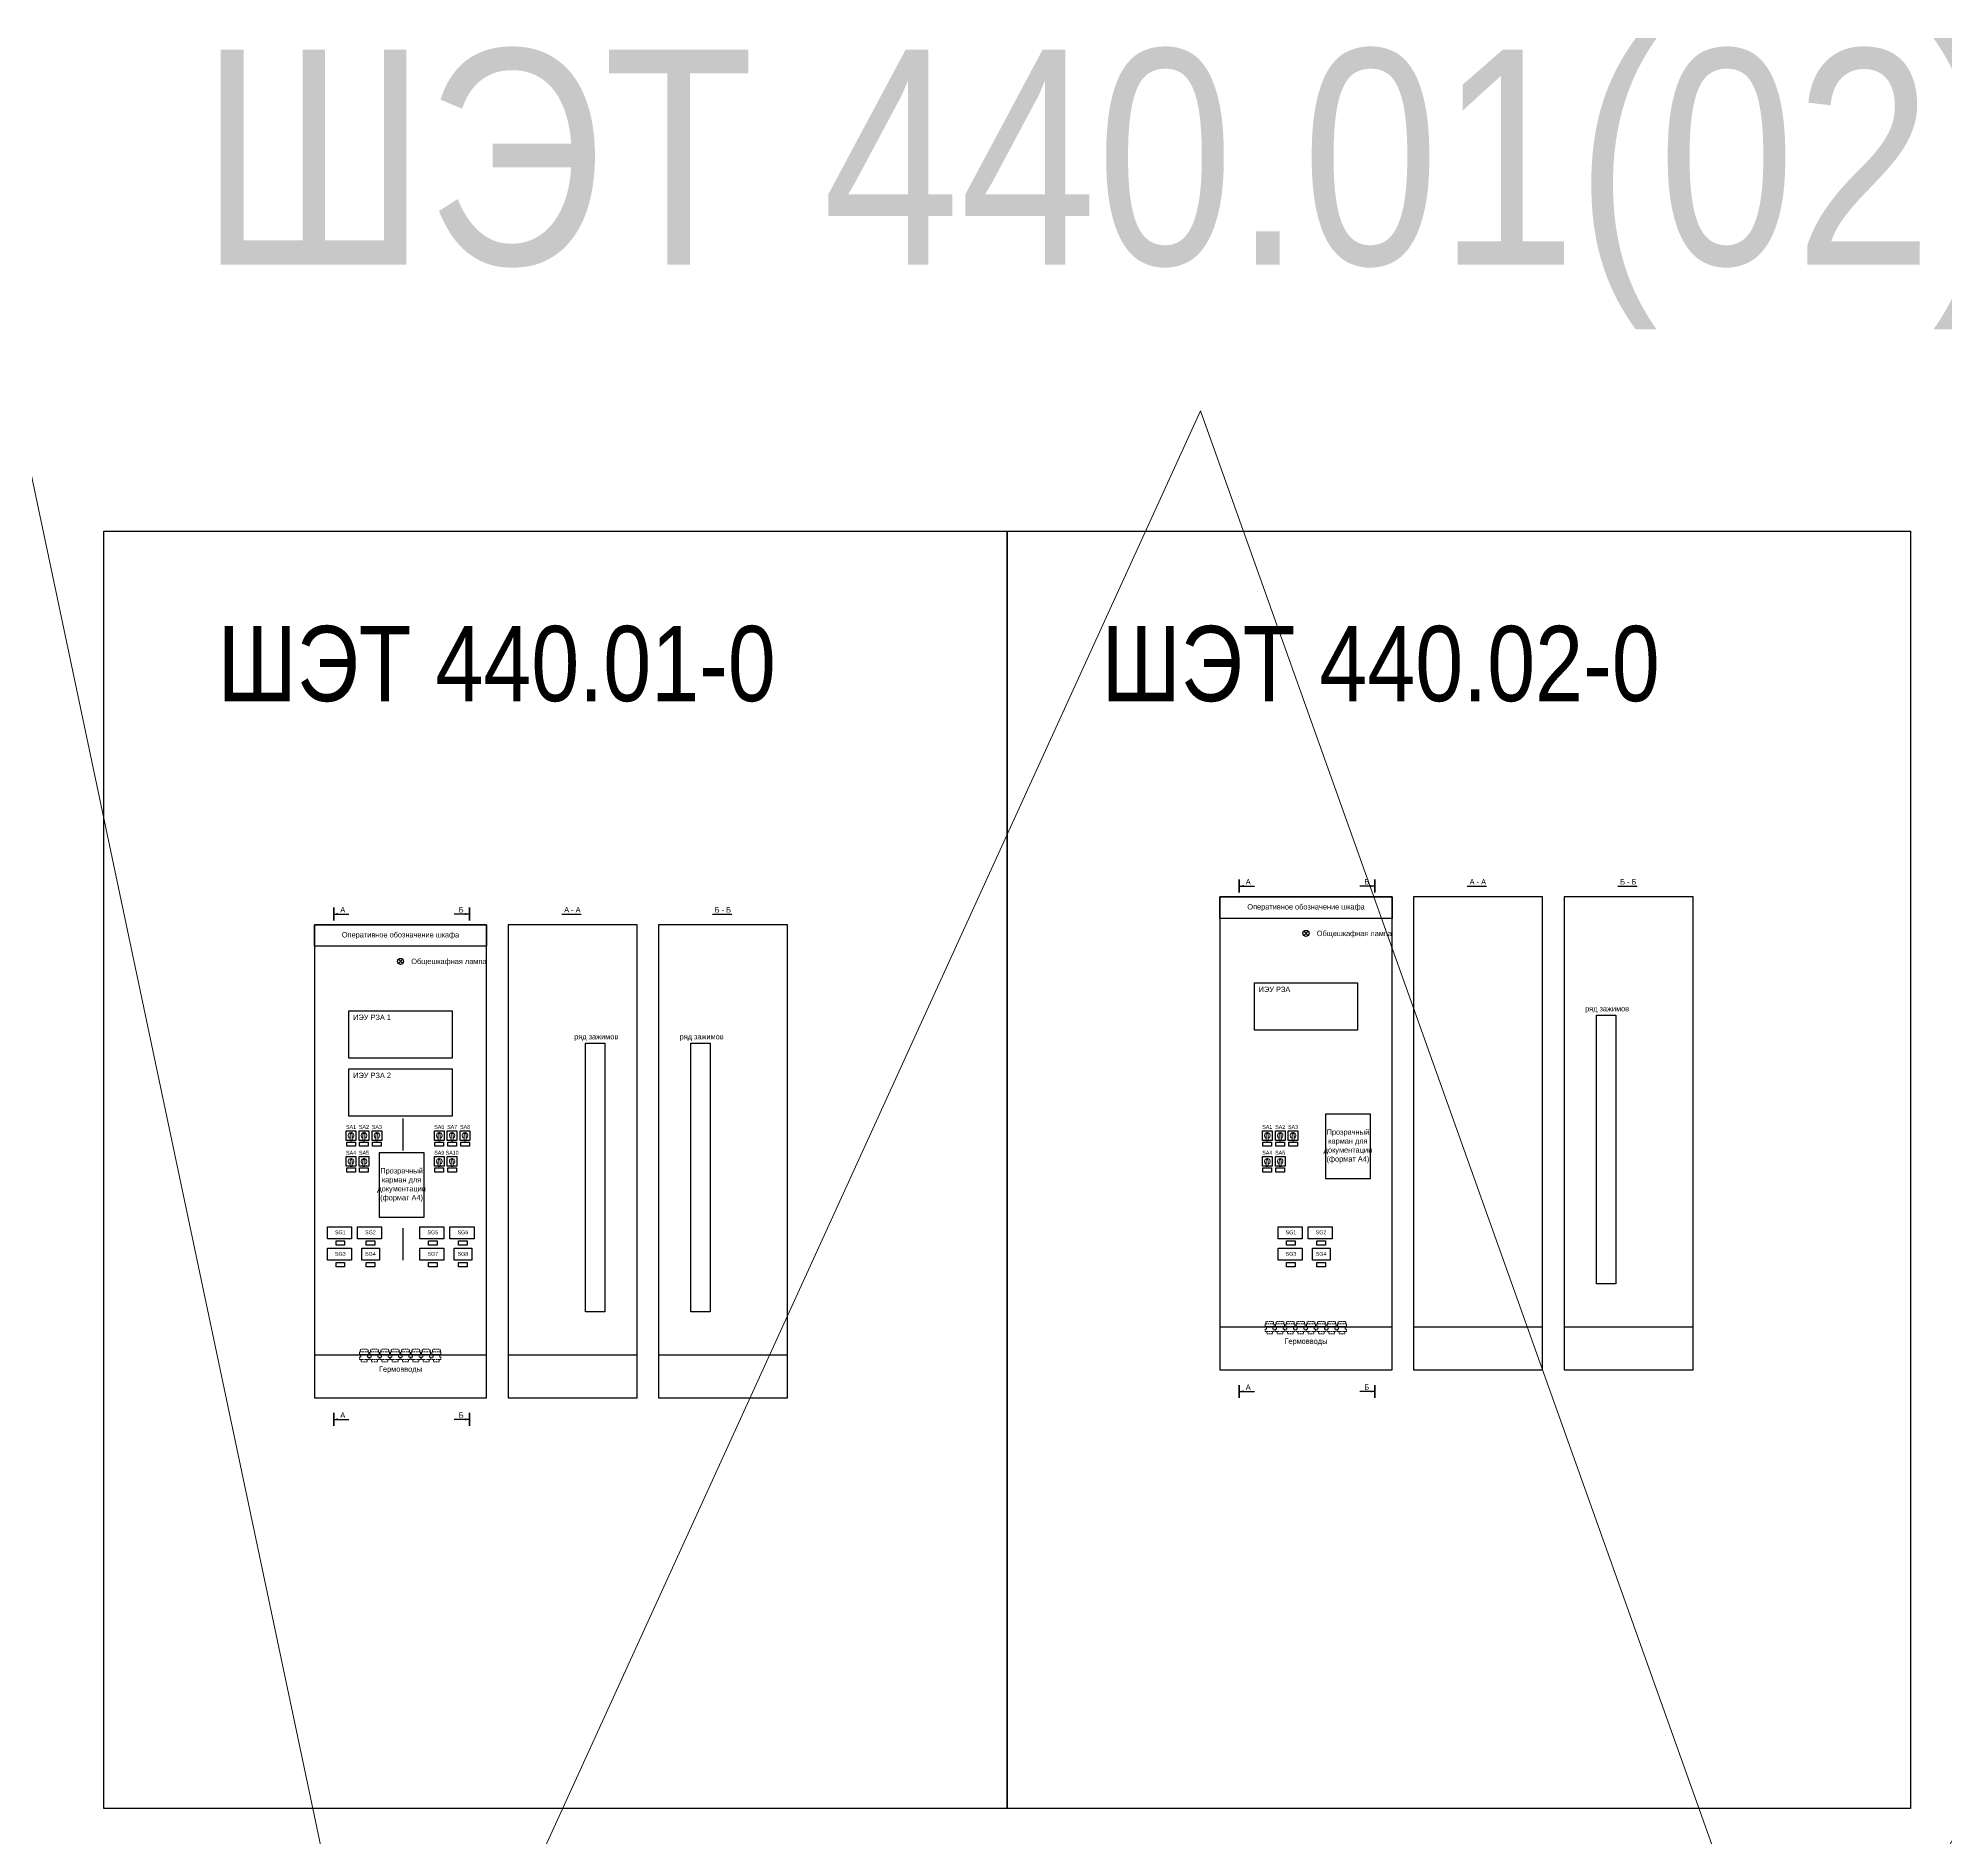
# Model space of a CAD drawing. Header units: millimetres. Extents: x 39198 to 51235, y 3901 to 12197.
# Drawn here: x 41505 to 42392, y 5798 to 6635 of the extents above; entities that cross this region are included whole.
import ezdxf
from ezdxf.enums import TextEntityAlignment as Align

# ---------------------------------------------------------------- set-up
doc = ezdxf.new("R2010")
doc.units = ezdxf.units.MM
for name, pattern in [('HIDDEN', [9.525, 6.35, -3.175]), ('Standard', [0]), ('штриховая2', [9.525, 6.35, -3.175])]:
    doc.linetypes.add(name, pattern=pattern)
doc.layers.add('Free_graphics', color=56, linetype='Continuous')
for name, color, linetype, lineweight in [('Основная', 7, 'Continuous', 30), ('Толстая', 7, 'Continuous', 53), ('Тонкая', 7, 'Continuous', 5)]:
    doc.layers.add(name, color=color, linetype=linetype, lineweight=lineweight)
doc.styles.add('Narrow', font='ARIALN.TTF')

# ---------------------------------------------------------------- blocks, each defined once
blk = doc.blocks.new('Переключатель')
at = {"ltscale": 0.35}
blk.add_line((-0.46875, -2.25), (0.46875, -2.25), dxfattribs=at)
blk.add_lwpolyline([(-2.25, 2.25), (2.25, 2.25), (2.25, -2.25), (-2.25, -2.25)], close=True, dxfattribs=at)
at = {"layer": 'Free_graphics', "color": 0, "linetype": 'Standard', "lineweight": 9}
for p, q in [((-0.46875, 0), (-0.328125, 0.9375)), ((-0.46875, -2.25), (-0.46875, 0)), ((-0.328125, 0.9375), (0, 1.5)), ((-0.328125, 0.9375), (0.328125, 0.9375)), ((0.328125, 0.9375), (0, 1.5)), ((0.46875, 0), (0.328125, 0.9375)), ((0.46875, -2.25), (0.46875, 0))]:
    blk.add_line(p, q, dxfattribs=at)
for radius, start, end in [(1.317188, 95, 249), (1.314375, 291, 85)]:
    blk.add_arc((0, 0), radius, start, end, dxfattribs=at)

msp = doc.modelspace()

# ---------------------------------------------------------------- linework, layer by layer
at = {"linetype": 'HIDDEN', "ltscale": 100}
for p, q in [((41674, 6133), (41674, 6118)), ((41674, 6082), (41674, 6067))]:
    msp.add_line(p, q, dxfattribs=at)
at = {"linetype": 'штриховая2', "lineweight": 13, "ltscale": 0.1}
for p, q in [((42074.99, 6037.25), (42074.99, 6036)), ((42074.99, 6036), (42074.99, 6037.25)), ((42074.99, 6034.94), (42074.99, 6033.89)), ((42074.99, 6034.94), (42075.56, 6034.94)), ((42074.99, 6033.89), (42077.1, 6033.89)), ((42075.28, 6037.92), (42075.28, 6037.44)), ((42075.28, 6037.44), (42077.1, 6037.44)), ((42075.56, 6034.94), (42075.56, 6036)), ((42075.76, 6033.89), (42075.76, 6032.83)), ((42075.76, 6032.83), (42077.1, 6032.83)), ((42075.85, 6038.59), (42077.1, 6038.59)), ((42078.35, 6038.59), (42077.1, 6038.59)), ((42078.92, 6037.44), (42077.1, 6037.44)), ((42079.21, 6033.89), (42077.1, 6033.89)), ((42078.44, 6032.83), (42077.1, 6032.83)), ((42078.44, 6033.89), (42078.44, 6032.83)), ((42078.64, 6034.94), (42078.64, 6036)), ((42079.21, 6034.94), (42078.64, 6034.94)), ((42078.92, 6037.92), (42078.92, 6037.44)), ((42079.21, 6037.25), (42079.21, 6036)), ((42079.21, 6036), (42079.21, 6037.25)), ((42079.21, 6034.94), (42079.21, 6033.89)), ((42079.79, 6034.94), (42079.79, 6033.89)), ((42079.79, 6034.94), (42080.36, 6034.94)), ((42079.79, 6033.89), (42081.9, 6033.89)), ((42080.08, 6037.92), (42080.08, 6037.44)), ((42080.08, 6037.44), (42081.9, 6037.44)), ((42080.36, 6034.94), (42080.36, 6036)), ((42080.56, 6033.89), (42080.56, 6032.83)), ((42080.56, 6032.83), (42081.9, 6032.83)), ((42080.65, 6038.59), (42081.9, 6038.59)), ((42083.15, 6038.59), (42081.9, 6038.59)), ((42083.72, 6037.44), (42081.9, 6037.44)), ((42084.01, 6033.89), (42081.9, 6033.89)), ((42083.24, 6032.83), (42081.9, 6032.83)), ((42083.24, 6033.89), (42083.24, 6032.83)), ((42083.44, 6034.94), (42083.44, 6036)), ((42084.01, 6034.94), (42083.44, 6034.94)), ((42083.72, 6037.92), (42083.72, 6037.44)), ((42084.01, 6037.25), (42084.01, 6036)), ((42084.01, 6036), (42084.01, 6037.25)), ((42084.01, 6034.94), (42084.01, 6033.89)), ((42084.59, 6037.25), (42084.59, 6036)), ((42084.59, 6036), (42084.59, 6037.25)), ((42084.59, 6034.94), (42084.59, 6033.89)), ((42084.59, 6034.94), (42085.16, 6034.94)), ((42084.59, 6033.89), (42086.7, 6033.89)), ((42084.88, 6037.92), (42084.88, 6037.44)), ((42084.88, 6037.44), (42086.7, 6037.44)), ((42085.16, 6034.94), (42085.16, 6036)), ((42085.36, 6033.89), (42085.36, 6032.83)), ((42085.36, 6032.83), (42086.7, 6032.83)), ((42085.45, 6038.59), (42086.7, 6038.59)), ((42087.95, 6038.59), (42086.7, 6038.59)), ((42088.52, 6037.44), (42086.7, 6037.44)), ((42088.81, 6033.89), (42086.7, 6033.89)), ((42088.04, 6032.83), (42086.7, 6032.83)), ((42088.04, 6033.89), (42088.04, 6032.83)), ((42088.24, 6034.94), (42088.24, 6036)), ((42088.81, 6034.94), (42088.24, 6034.94)), ((42088.52, 6037.92), (42088.52, 6037.44)), ((42088.81, 6037.25), (42088.81, 6036)), ((42088.81, 6036), (42088.81, 6037.25)), ((42088.81, 6034.94), (42088.81, 6033.89)), ((42089.39, 6037.25), (42089.39, 6036)), ((42089.39, 6036), (42089.39, 6037.25)), ((42089.39, 6034.94), (42089.39, 6033.89)), ((42089.39, 6034.94), (42089.96, 6034.94)), ((42089.39, 6033.89), (42091.5, 6033.89)), ((42089.68, 6037.92), (42089.68, 6037.44)), ((42089.68, 6037.44), (42091.5, 6037.44)), ((42089.96, 6034.94), (42089.96, 6036)), ((42090.16, 6033.89), (42090.16, 6032.83)), ((42090.16, 6032.83), (42091.5, 6032.83)), ((42090.25, 6038.59), (42091.5, 6038.59)), ((42092.75, 6038.59), (42091.5, 6038.59)), ((42093.32, 6037.44), (42091.5, 6037.44)), ((42093.61, 6033.89), (42091.5, 6033.89)), ((42092.84, 6032.83), (42091.5, 6032.83)), ((42092.84, 6033.89), (42092.84, 6032.83)), ((42093.04, 6034.94), (42093.04, 6036)), ((42093.61, 6034.94), (42093.04, 6034.94)), ((42093.32, 6037.92), (42093.32, 6037.44)), ((42093.61, 6037.25), (42093.61, 6036)), ((42093.61, 6036), (42093.61, 6037.25)), ((42093.61, 6034.94), (42093.61, 6033.89)), ((42094.19, 6037.25), (42094.19, 6036)), ((42094.19, 6036), (42094.19, 6037.25)), ((42094.19, 6037.25), (42094.19, 6036)), ((42094.19, 6036), (42094.19, 6037.25)), ((42094.19, 6034.94), (42094.19, 6033.89)), ((42094.19, 6034.94), (42094.76, 6034.94)), ((42094.19, 6034.94), (42094.19, 6033.89)), ((42094.19, 6033.89), (42096.3, 6033.89)), ((42094.48, 6037.92), (42094.48, 6037.44)), ((42094.48, 6037.44), (42096.3, 6037.44)), ((42094.76, 6034.94), (42094.76, 6036)), ((42094.96, 6033.89), (42094.96, 6032.83)), ((42094.96, 6032.83), (42096.3, 6032.83)), ((42095.05, 6038.59), (42096.3, 6038.59)), ((42097.55, 6038.59), (42096.3, 6038.59)), ((42098.12, 6037.44), (42096.3, 6037.44)), ((42098.41, 6033.89), (42096.3, 6033.89)), ((42097.64, 6032.83), (42096.3, 6032.83)), ((42097.64, 6033.89), (42097.64, 6032.83)), ((42097.84, 6034.94), (42097.84, 6036)), ((42098.41, 6034.94), (42097.84, 6034.94)), ((42098.12, 6037.92), (42098.12, 6037.44)), ((42098.41, 6037.25), (42098.41, 6036)), ((42098.41, 6036), (42098.41, 6037.25)), ((42098.41, 6034.94), (42098.41, 6033.89)), ((42098.99, 6037.25), (42098.99, 6036)), ((42098.99, 6036), (42098.99, 6037.25)), ((42098.99, 6034.94), (42098.99, 6033.89)), ((42098.99, 6034.94), (42099.56, 6034.94)), ((42098.99, 6033.89), (42101.1, 6033.89)), ((42099.28, 6037.92), (42099.28, 6037.44)), ((42099.28, 6037.44), (42101.1, 6037.44)), ((42099.56, 6034.94), (42099.56, 6036)), ((42099.76, 6033.89), (42099.76, 6032.83)), ((42099.76, 6032.83), (42101.1, 6032.83)), ((42099.85, 6038.59), (42101.1, 6038.59)), ((42102.35, 6038.59), (42101.1, 6038.59)), ((42102.92, 6037.44), (42101.1, 6037.44)), ((42103.21, 6033.89), (42101.1, 6033.89)), ((42102.44, 6032.83), (42101.1, 6032.83)), ((42102.44, 6033.89), (42102.44, 6032.83)), ((42102.64, 6034.94), (42102.64, 6036)), ((42103.21, 6034.94), (42102.64, 6034.94)), ((42102.92, 6037.92), (42102.92, 6037.44)), ((42103.21, 6037.25), (42103.21, 6036)), ((42103.21, 6036), (42103.21, 6037.25)), ((42103.21, 6034.94), (42103.21, 6033.89)), ((42103.79, 6037.25), (42103.79, 6036)), ((42103.79, 6036), (42103.79, 6037.25)), ((42103.79, 6034.94), (42103.79, 6033.89)), ((42103.79, 6034.94), (42104.36, 6034.94)), ((42103.79, 6033.89), (42105.9, 6033.89)), ((42104.08, 6037.92), (42104.08, 6037.44)), ((42104.08, 6037.44), (42105.9, 6037.44)), ((42104.36, 6034.94), (42104.36, 6036)), ((42104.56, 6033.89), (42104.56, 6032.83)), ((42104.56, 6032.83), (42105.9, 6032.83)), ((42104.65, 6038.59), (42105.9, 6038.59)), ((42107.15, 6038.59), (42105.9, 6038.59)), ((42107.72, 6037.44), (42105.9, 6037.44)), ((42108.01, 6033.89), (42105.9, 6033.89)), ((42107.24, 6032.83), (42105.9, 6032.83)), ((42107.24, 6033.89), (42107.24, 6032.83)), ((42107.44, 6034.94), (42107.44, 6036)), ((42108.01, 6034.94), (42107.44, 6034.94)), ((42107.72, 6037.92), (42107.72, 6037.44)), ((42108.01, 6037.25), (42108.01, 6036)), ((42108.01, 6036), (42108.01, 6037.25)), ((42108.01, 6034.94), (42108.01, 6033.89)), ((42108.59, 6037.25), (42108.59, 6036)), ((42108.59, 6036), (42108.59, 6037.25)), ((42108.59, 6034.94), (42108.59, 6033.89)), ((42108.59, 6034.94), (42109.16, 6034.94)), ((42108.59, 6033.89), (42110.7, 6033.89)), ((42108.88, 6037.92), (42108.88, 6037.44)), ((42108.88, 6037.44), (42110.7, 6037.44)), ((42109.16, 6034.94), (42109.16, 6036)), ((42109.36, 6033.89), (42109.36, 6032.83)), ((42109.36, 6032.83), (42110.7, 6032.83)), ((42109.45, 6038.59), (42110.7, 6038.59)), ((42111.95, 6038.59), (42110.7, 6038.59)), ((42112.52, 6037.44), (42110.7, 6037.44)), ((42112.81, 6033.89), (42110.7, 6033.89)), ((42112.04, 6032.83), (42110.7, 6032.83)), ((42112.04, 6033.89), (42112.04, 6032.83)), ((42112.24, 6034.94), (42112.24, 6036)), ((42112.81, 6034.94), (42112.24, 6034.94)), ((42112.52, 6037.92), (42112.52, 6037.44)), ((42112.81, 6037.25), (42112.81, 6036)), ((42112.81, 6036), (42112.81, 6037.25)), ((42112.81, 6034.94), (42112.81, 6033.89)), ((41653.99, 6024.25), (41653.99, 6023)), ((41653.99, 6023), (41653.99, 6024.25)), ((41654.28, 6024.92), (41654.28, 6024.44)), ((41654.28, 6024.44), (41656.1, 6024.44)), ((41654.56, 6021.94), (41654.56, 6023)), ((41654.85, 6025.59), (41656.1, 6025.59)), ((41657.35, 6025.59), (41656.1, 6025.59)), ((41657.92, 6024.44), (41656.1, 6024.44)), ((41657.64, 6021.94), (41657.64, 6023)), ((41657.92, 6024.92), (41657.92, 6024.44)), ((41658.21, 6024.25), (41658.21, 6023)), ((41658.21, 6023), (41658.21, 6024.25)), ((41659.08, 6024.92), (41659.08, 6024.44)), ((41659.08, 6024.44), (41660.9, 6024.44)), ((41659.36, 6021.94), (41659.36, 6023)), ((41659.65, 6025.59), (41660.9, 6025.59)), ((41662.15, 6025.59), (41660.9, 6025.59)), ((41662.72, 6024.44), (41660.9, 6024.44)), ((41662.44, 6021.94), (41662.44, 6023)), ((41662.72, 6024.92), (41662.72, 6024.44)), ((41663.01, 6024.25), (41663.01, 6023)), ((41663.01, 6023), (41663.01, 6024.25)), ((41663.59, 6024.25), (41663.59, 6023)), ((41663.59, 6023), (41663.59, 6024.25)), ((41663.88, 6024.92), (41663.88, 6024.44)), ((41663.88, 6024.44), (41665.7, 6024.44)), ((41664.16, 6021.94), (41664.16, 6023)), ((41664.45, 6025.59), (41665.7, 6025.59)), ((41666.95, 6025.59), (41665.7, 6025.59)), ((41667.52, 6024.44), (41665.7, 6024.44)), ((41667.24, 6021.94), (41667.24, 6023)), ((41667.52, 6024.92), (41667.52, 6024.44)), ((41667.81, 6024.25), (41667.81, 6023)), ((41667.81, 6023), (41667.81, 6024.25)), ((41668.39, 6024.25), (41668.39, 6023)), ((41668.39, 6023), (41668.39, 6024.25)), ((41668.68, 6024.92), (41668.68, 6024.44)), ((41668.68, 6024.44), (41670.5, 6024.44)), ((41668.96, 6021.94), (41668.96, 6023)), ((41669.25, 6025.59), (41670.5, 6025.59)), ((41671.75, 6025.59), (41670.5, 6025.59)), ((41672.32, 6024.44), (41670.5, 6024.44)), ((41672.04, 6021.94), (41672.04, 6023)), ((41672.32, 6024.92), (41672.32, 6024.44)), ((41672.61, 6024.25), (41672.61, 6023)), ((41672.61, 6023), (41672.61, 6024.25)), ((41673.19, 6024.25), (41673.19, 6023)), ((41673.19, 6023), (41673.19, 6024.25)), ((41673.19, 6024.25), (41673.19, 6023)), ((41673.19, 6023), (41673.19, 6024.25)), ((41673.48, 6024.92), (41673.48, 6024.44)), ((41673.48, 6024.44), (41675.3, 6024.44)), ((41673.76, 6021.94), (41673.76, 6023)), ((41674.05, 6025.59), (41675.3, 6025.59)), ((41676.55, 6025.59), (41675.3, 6025.59)), ((41677.12, 6024.44), (41675.3, 6024.44)), ((41676.84, 6021.94), (41676.84, 6023)), ((41677.12, 6024.92), (41677.12, 6024.44)), ((41677.41, 6024.25), (41677.41, 6023)), ((41677.41, 6023), (41677.41, 6024.25)), ((41677.99, 6024.25), (41677.99, 6023)), ((41677.99, 6023), (41677.99, 6024.25)), ((41678.28, 6024.92), (41678.28, 6024.44)), ((41678.28, 6024.44), (41680.1, 6024.44)), ((41678.56, 6021.94), (41678.56, 6023)), ((41678.85, 6025.59), (41680.1, 6025.59)), ((41681.35, 6025.59), (41680.1, 6025.59)), ((41681.92, 6024.44), (41680.1, 6024.44)), ((41681.64, 6021.94), (41681.64, 6023)), ((41681.92, 6024.92), (41681.92, 6024.44)), ((41682.21, 6024.25), (41682.21, 6023)), ((41682.21, 6023), (41682.21, 6024.25)), ((41682.79, 6024.25), (41682.79, 6023)), ((41682.79, 6023), (41682.79, 6024.25)), ((41683.08, 6024.92), (41683.08, 6024.44)), ((41683.08, 6024.44), (41684.9, 6024.44)), ((41683.36, 6021.94), (41683.36, 6023)), ((41683.65, 6025.59), (41684.9, 6025.59)), ((41686.15, 6025.59), (41684.9, 6025.59)), ((41686.72, 6024.44), (41684.9, 6024.44)), ((41686.44, 6021.94), (41686.44, 6023)), ((41686.72, 6024.92), (41686.72, 6024.44)), ((41687.01, 6024.25), (41687.01, 6023)), ((41687.01, 6023), (41687.01, 6024.25)), ((41687.59, 6024.25), (41687.59, 6023)), ((41687.59, 6023), (41687.59, 6024.25)), ((41687.88, 6024.92), (41687.88, 6024.44)), ((41687.88, 6024.44), (41689.7, 6024.44)), ((41688.16, 6021.94), (41688.16, 6023)), ((41688.45, 6025.59), (41689.7, 6025.59)), ((41690.95, 6025.59), (41689.7, 6025.59)), ((41691.52, 6024.44), (41689.7, 6024.44)), ((41691.24, 6021.94), (41691.24, 6023)), ((41691.52, 6024.92), (41691.52, 6024.44)), ((41691.81, 6024.25), (41691.81, 6023)), ((41691.81, 6023), (41691.81, 6024.25)), ((41653.99, 6021.94), (41653.99, 6020.89)), ((41653.99, 6021.94), (41654.56, 6021.94)), ((41653.99, 6020.89), (41656.1, 6020.89)), ((41654.76, 6020.89), (41654.76, 6019.83)), ((41654.76, 6019.83), (41656.1, 6019.83)), ((41658.21, 6020.89), (41656.1, 6020.89)), ((41657.44, 6019.83), (41656.1, 6019.83)), ((41657.44, 6020.89), (41657.44, 6019.83)), ((41658.21, 6021.94), (41657.64, 6021.94)), ((41658.21, 6021.94), (41658.21, 6020.89)), ((41658.79, 6021.94), (41658.79, 6020.89)), ((41658.79, 6021.94), (41659.36, 6021.94)), ((41658.79, 6020.89), (41660.9, 6020.89)), ((41659.56, 6020.89), (41659.56, 6019.83)), ((41659.56, 6019.83), (41660.9, 6019.83)), ((41663.01, 6020.89), (41660.9, 6020.89)), ((41662.24, 6019.83), (41660.9, 6019.83)), ((41662.24, 6020.89), (41662.24, 6019.83)), ((41663.01, 6021.94), (41662.44, 6021.94)), ((41663.01, 6021.94), (41663.01, 6020.89)), ((41663.59, 6021.94), (41663.59, 6020.89)), ((41663.59, 6021.94), (41664.16, 6021.94)), ((41663.59, 6020.89), (41665.7, 6020.89)), ((41664.36, 6020.89), (41664.36, 6019.83)), ((41664.36, 6019.83), (41665.7, 6019.83)), ((41667.81, 6020.89), (41665.7, 6020.89)), ((41667.04, 6019.83), (41665.7, 6019.83)), ((41667.04, 6020.89), (41667.04, 6019.83)), ((41667.81, 6021.94), (41667.24, 6021.94)), ((41667.81, 6021.94), (41667.81, 6020.89)), ((41668.39, 6021.94), (41668.39, 6020.89)), ((41668.39, 6021.94), (41668.96, 6021.94)), ((41668.39, 6020.89), (41670.5, 6020.89)), ((41669.16, 6020.89), (41669.16, 6019.83)), ((41669.16, 6019.83), (41670.5, 6019.83)), ((41672.61, 6020.89), (41670.5, 6020.89)), ((41671.84, 6019.83), (41670.5, 6019.83)), ((41671.84, 6020.89), (41671.84, 6019.83)), ((41672.61, 6021.94), (41672.04, 6021.94)), ((41672.61, 6021.94), (41672.61, 6020.89)), ((41673.19, 6021.94), (41673.19, 6020.89)), ((41673.19, 6021.94), (41673.76, 6021.94)), ((41673.19, 6021.94), (41673.19, 6020.89)), ((41673.19, 6020.89), (41675.3, 6020.89)), ((41673.96, 6020.89), (41673.96, 6019.83)), ((41673.96, 6019.83), (41675.3, 6019.83)), ((41677.41, 6020.89), (41675.3, 6020.89)), ((41676.64, 6019.83), (41675.3, 6019.83)), ((41676.64, 6020.89), (41676.64, 6019.83)), ((41677.41, 6021.94), (41676.84, 6021.94)), ((41677.41, 6021.94), (41677.41, 6020.89)), ((41677.99, 6021.94), (41677.99, 6020.89)), ((41677.99, 6021.94), (41678.56, 6021.94)), ((41677.99, 6020.89), (41680.1, 6020.89)), ((41678.76, 6020.89), (41678.76, 6019.83)), ((41678.76, 6019.83), (41680.1, 6019.83)), ((41682.21, 6020.89), (41680.1, 6020.89)), ((41681.44, 6019.83), (41680.1, 6019.83)), ((41681.44, 6020.89), (41681.44, 6019.83)), ((41682.21, 6021.94), (41681.64, 6021.94)), ((41682.21, 6021.94), (41682.21, 6020.89)), ((41682.79, 6021.94), (41682.79, 6020.89)), ((41682.79, 6021.94), (41683.36, 6021.94)), ((41682.79, 6020.89), (41684.9, 6020.89)), ((41683.56, 6020.89), (41683.56, 6019.83)), ((41683.56, 6019.83), (41684.9, 6019.83)), ((41687.01, 6020.89), (41684.9, 6020.89)), ((41686.24, 6019.83), (41684.9, 6019.83)), ((41686.24, 6020.89), (41686.24, 6019.83)), ((41687.01, 6021.94), (41686.44, 6021.94)), ((41687.01, 6021.94), (41687.01, 6020.89)), ((41687.59, 6021.94), (41687.59, 6020.89)), ((41687.59, 6021.94), (41688.16, 6021.94)), ((41687.59, 6020.89), (41689.7, 6020.89)), ((41688.36, 6020.89), (41688.36, 6019.83)), ((41688.36, 6019.83), (41689.7, 6019.83)), ((41691.81, 6020.89), (41689.7, 6020.89)), ((41691.04, 6019.83), (41689.7, 6019.83)), ((41691.04, 6020.89), (41691.04, 6019.83)), ((41691.81, 6021.94), (41691.24, 6021.94)), ((41691.81, 6021.94), (41691.81, 6020.89))]:
    msp.add_line(p, q, dxfattribs=at)
for points in [[(41955, 6406), (41955, 5812), (41535, 5812), (41535, 6406)], [(42375, 6406), (42375, 5812), (41955, 5812), (41955, 6406)]]:
    msp.add_lwpolyline(points, close=True)
for points in [[(42074.99, 6037.25), (42075.02, 6037.3), (42075.09, 6037.36), (42075.14, 6037.4), (42075.19, 6037.42), (42075.25, 6037.43), (42075.28, 6037.44)], [(42075.28, 6037.92), (42075.29, 6038.1), (42075.32, 6038.23), (42075.38, 6038.36), (42075.47, 6038.47), (42075.58, 6038.54), (42075.72, 6038.59), (42075.95, 6038.59)], [(42078.92, 6037.92), (42078.91, 6038.1), (42078.88, 6038.23), (42078.82, 6038.36), (42078.74, 6038.47), (42078.63, 6038.54), (42078.48, 6038.59), (42078.25, 6038.59)], [(42079.21, 6037.25), (42079.18, 6037.3), (42079.11, 6037.36), (42079.06, 6037.4), (42079.01, 6037.42), (42078.95, 6037.43), (42078.92, 6037.44)], [(42079.79, 6037.25), (42079.82, 6037.3), (42079.89, 6037.36), (42079.94, 6037.4), (42079.99, 6037.42), (42080.05, 6037.43), (42080.08, 6037.44)], [(42080.08, 6037.92), (42080.09, 6038.1), (42080.12, 6038.23), (42080.18, 6038.36), (42080.27, 6038.47), (42080.38, 6038.54), (42080.52, 6038.59), (42080.75, 6038.59)], [(42083.72, 6037.92), (42083.71, 6038.1), (42083.68, 6038.23), (42083.62, 6038.36), (42083.54, 6038.47), (42083.43, 6038.54), (42083.28, 6038.59), (42083.05, 6038.59)], [(42084.01, 6037.25), (42083.98, 6037.3), (42083.91, 6037.36), (42083.86, 6037.4), (42083.81, 6037.42), (42083.75, 6037.43), (42083.72, 6037.44)], [(42084.59, 6037.25), (42084.62, 6037.3), (42084.69, 6037.36), (42084.74, 6037.4), (42084.79, 6037.42), (42084.85, 6037.43), (42084.88, 6037.44)], [(42084.88, 6037.92), (42084.89, 6038.1), (42084.92, 6038.23), (42084.98, 6038.36), (42085.07, 6038.47), (42085.18, 6038.54), (42085.32, 6038.59), (42085.55, 6038.59)], [(42088.52, 6037.92), (42088.51, 6038.1), (42088.48, 6038.23), (42088.42, 6038.36), (42088.34, 6038.47), (42088.23, 6038.54), (42088.08, 6038.59), (42087.85, 6038.59)], [(42088.81, 6037.25), (42088.78, 6037.3), (42088.71, 6037.36), (42088.66, 6037.4), (42088.61, 6037.42), (42088.55, 6037.43), (42088.52, 6037.44)], [(42089.39, 6037.25), (42089.42, 6037.3), (42089.49, 6037.36), (42089.54, 6037.4), (42089.59, 6037.42), (42089.65, 6037.43), (42089.68, 6037.44)], [(42089.68, 6037.92), (42089.69, 6038.1), (42089.72, 6038.23), (42089.78, 6038.36), (42089.87, 6038.47), (42089.98, 6038.54), (42090.12, 6038.59), (42090.35, 6038.59)], [(42093.32, 6037.92), (42093.31, 6038.1), (42093.28, 6038.23), (42093.22, 6038.36), (42093.14, 6038.47), (42093.03, 6038.54), (42092.88, 6038.59), (42092.65, 6038.59)], [(42093.61, 6037.25), (42093.58, 6037.3), (42093.51, 6037.36), (42093.46, 6037.4), (42093.41, 6037.42), (42093.35, 6037.43), (42093.32, 6037.44)], [(42094.19, 6037.25), (42094.22, 6037.3), (42094.29, 6037.36), (42094.34, 6037.4), (42094.39, 6037.42), (42094.45, 6037.43), (42094.48, 6037.44)], [(42094.48, 6037.92), (42094.49, 6038.1), (42094.52, 6038.23), (42094.58, 6038.36), (42094.67, 6038.47), (42094.78, 6038.54), (42094.92, 6038.59), (42095.15, 6038.59)], [(42098.12, 6037.92), (42098.11, 6038.1), (42098.08, 6038.23), (42098.02, 6038.36), (42097.94, 6038.47), (42097.83, 6038.54), (42097.68, 6038.59), (42097.45, 6038.59)], [(42098.41, 6037.25), (42098.38, 6037.3), (42098.31, 6037.36), (42098.26, 6037.4), (42098.21, 6037.42), (42098.15, 6037.43), (42098.12, 6037.44)], [(42098.99, 6037.25), (42099.02, 6037.3), (42099.09, 6037.36), (42099.14, 6037.4), (42099.19, 6037.42), (42099.25, 6037.43), (42099.28, 6037.44)], [(42099.28, 6037.92), (42099.29, 6038.1), (42099.32, 6038.23), (42099.38, 6038.36), (42099.47, 6038.47), (42099.58, 6038.54), (42099.72, 6038.59), (42099.95, 6038.59)], [(42102.92, 6037.92), (42102.91, 6038.1), (42102.88, 6038.23), (42102.82, 6038.36), (42102.74, 6038.47), (42102.63, 6038.54), (42102.48, 6038.59), (42102.25, 6038.59)], [(42103.21, 6037.25), (42103.18, 6037.3), (42103.11, 6037.36), (42103.06, 6037.4), (42103.01, 6037.42), (42102.95, 6037.43), (42102.92, 6037.44)], [(42103.79, 6037.25), (42103.82, 6037.3), (42103.89, 6037.36), (42103.94, 6037.4), (42103.99, 6037.42), (42104.05, 6037.43), (42104.08, 6037.44)], [(42104.08, 6037.92), (42104.09, 6038.1), (42104.12, 6038.23), (42104.18, 6038.36), (42104.27, 6038.47), (42104.38, 6038.54), (42104.52, 6038.59), (42104.75, 6038.59)], [(42107.72, 6037.92), (42107.71, 6038.1), (42107.68, 6038.23), (42107.62, 6038.36), (42107.54, 6038.47), (42107.43, 6038.54), (42107.28, 6038.59), (42107.05, 6038.59)], [(42108.01, 6037.25), (42107.98, 6037.3), (42107.91, 6037.36), (42107.86, 6037.4), (42107.81, 6037.42), (42107.75, 6037.43), (42107.72, 6037.44)], [(42108.59, 6037.25), (42108.62, 6037.3), (42108.69, 6037.36), (42108.74, 6037.4), (42108.79, 6037.42), (42108.85, 6037.43), (42108.88, 6037.44)], [(42108.88, 6037.92), (42108.89, 6038.1), (42108.92, 6038.23), (42108.98, 6038.36), (42109.07, 6038.47), (42109.18, 6038.54), (42109.32, 6038.59), (42109.55, 6038.59)], [(42112.52, 6037.92), (42112.51, 6038.1), (42112.48, 6038.23), (42112.42, 6038.36), (42112.34, 6038.47), (42112.23, 6038.54), (42112.08, 6038.59), (42111.85, 6038.59)], [(42112.81, 6037.25), (42112.78, 6037.3), (42112.71, 6037.36), (42112.66, 6037.4), (42112.61, 6037.42), (42112.55, 6037.43), (42112.52, 6037.44)], [(41653.99, 6024.25), (41654.02, 6024.3), (41654.09, 6024.36), (41654.14, 6024.4), (41654.19, 6024.42), (41654.25, 6024.43), (41654.28, 6024.44)], [(41654.28, 6024.92), (41654.29, 6025.1), (41654.32, 6025.23), (41654.38, 6025.36), (41654.47, 6025.47), (41654.58, 6025.54), (41654.72, 6025.59), (41654.95, 6025.59)], [(41657.92, 6024.92), (41657.91, 6025.1), (41657.88, 6025.23), (41657.82, 6025.36), (41657.74, 6025.47), (41657.63, 6025.54), (41657.48, 6025.59), (41657.25, 6025.59)], [(41658.21, 6024.25), (41658.18, 6024.3), (41658.11, 6024.36), (41658.06, 6024.4), (41658.01, 6024.42), (41657.95, 6024.43), (41657.92, 6024.44)], [(41658.79, 6024.25), (41658.82, 6024.3), (41658.89, 6024.36), (41658.94, 6024.4), (41658.99, 6024.42), (41659.05, 6024.43), (41659.08, 6024.44)], [(41659.08, 6024.92), (41659.09, 6025.1), (41659.12, 6025.23), (41659.18, 6025.36), (41659.27, 6025.47), (41659.38, 6025.54), (41659.52, 6025.59), (41659.75, 6025.59)], [(41662.72, 6024.92), (41662.71, 6025.1), (41662.68, 6025.23), (41662.62, 6025.36), (41662.54, 6025.47), (41662.43, 6025.54), (41662.28, 6025.59), (41662.05, 6025.59)], [(41663.01, 6024.25), (41662.98, 6024.3), (41662.91, 6024.36), (41662.86, 6024.4), (41662.81, 6024.42), (41662.75, 6024.43), (41662.72, 6024.44)], [(41663.59, 6024.25), (41663.62, 6024.3), (41663.69, 6024.36), (41663.74, 6024.4), (41663.79, 6024.42), (41663.85, 6024.43), (41663.88, 6024.44)], [(41663.88, 6024.92), (41663.89, 6025.1), (41663.92, 6025.23), (41663.98, 6025.36), (41664.07, 6025.47), (41664.18, 6025.54), (41664.32, 6025.59), (41664.55, 6025.59)], [(41667.52, 6024.92), (41667.51, 6025.1), (41667.48, 6025.23), (41667.42, 6025.36), (41667.34, 6025.47), (41667.23, 6025.54), (41667.08, 6025.59), (41666.85, 6025.59)], [(41667.81, 6024.25), (41667.78, 6024.3), (41667.71, 6024.36), (41667.66, 6024.4), (41667.61, 6024.42), (41667.55, 6024.43), (41667.52, 6024.44)], [(41668.39, 6024.25), (41668.42, 6024.3), (41668.49, 6024.36), (41668.54, 6024.4), (41668.59, 6024.42), (41668.65, 6024.43), (41668.68, 6024.44)], [(41668.68, 6024.92), (41668.69, 6025.1), (41668.72, 6025.23), (41668.78, 6025.36), (41668.87, 6025.47), (41668.98, 6025.54), (41669.12, 6025.59), (41669.35, 6025.59)], [(41672.32, 6024.92), (41672.31, 6025.1), (41672.28, 6025.23), (41672.22, 6025.36), (41672.14, 6025.47), (41672.03, 6025.54), (41671.88, 6025.59), (41671.65, 6025.59)], [(41672.61, 6024.25), (41672.58, 6024.3), (41672.51, 6024.36), (41672.46, 6024.4), (41672.41, 6024.42), (41672.35, 6024.43), (41672.32, 6024.44)], [(41673.19, 6024.25), (41673.22, 6024.3), (41673.29, 6024.36), (41673.34, 6024.4), (41673.39, 6024.42), (41673.45, 6024.43), (41673.48, 6024.44)], [(41673.48, 6024.92), (41673.49, 6025.1), (41673.52, 6025.23), (41673.58, 6025.36), (41673.67, 6025.47), (41673.78, 6025.54), (41673.92, 6025.59), (41674.15, 6025.59)], [(41677.12, 6024.92), (41677.11, 6025.1), (41677.08, 6025.23), (41677.02, 6025.36), (41676.94, 6025.47), (41676.83, 6025.54), (41676.68, 6025.59), (41676.45, 6025.59)], [(41677.41, 6024.25), (41677.38, 6024.3), (41677.31, 6024.36), (41677.26, 6024.4), (41677.21, 6024.42), (41677.15, 6024.43), (41677.12, 6024.44)], [(41677.99, 6024.25), (41678.02, 6024.3), (41678.09, 6024.36), (41678.14, 6024.4), (41678.19, 6024.42), (41678.25, 6024.43), (41678.28, 6024.44)], [(41678.28, 6024.92), (41678.29, 6025.1), (41678.32, 6025.23), (41678.38, 6025.36), (41678.47, 6025.47), (41678.58, 6025.54), (41678.72, 6025.59), (41678.95, 6025.59)], [(41681.92, 6024.92), (41681.91, 6025.1), (41681.88, 6025.23), (41681.82, 6025.36), (41681.74, 6025.47), (41681.63, 6025.54), (41681.48, 6025.59), (41681.25, 6025.59)], [(41682.21, 6024.25), (41682.18, 6024.3), (41682.11, 6024.36), (41682.06, 6024.4), (41682.01, 6024.42), (41681.95, 6024.43), (41681.92, 6024.44)], [(41682.79, 6024.25), (41682.82, 6024.3), (41682.89, 6024.36), (41682.94, 6024.4), (41682.99, 6024.42), (41683.05, 6024.43), (41683.08, 6024.44)], [(41683.08, 6024.92), (41683.09, 6025.1), (41683.12, 6025.23), (41683.18, 6025.36), (41683.27, 6025.47), (41683.38, 6025.54), (41683.52, 6025.59), (41683.75, 6025.59)], [(41686.72, 6024.92), (41686.71, 6025.1), (41686.68, 6025.23), (41686.62, 6025.36), (41686.54, 6025.47), (41686.43, 6025.54), (41686.28, 6025.59), (41686.05, 6025.59)], [(41687.01, 6024.25), (41686.98, 6024.3), (41686.91, 6024.36), (41686.86, 6024.4), (41686.81, 6024.42), (41686.75, 6024.43), (41686.72, 6024.44)], [(41687.59, 6024.25), (41687.62, 6024.3), (41687.69, 6024.36), (41687.74, 6024.4), (41687.79, 6024.42), (41687.85, 6024.43), (41687.88, 6024.44)], [(41687.88, 6024.92), (41687.89, 6025.1), (41687.92, 6025.23), (41687.98, 6025.36), (41688.07, 6025.47), (41688.18, 6025.54), (41688.32, 6025.59), (41688.55, 6025.59)], [(41691.52, 6024.92), (41691.51, 6025.1), (41691.48, 6025.23), (41691.42, 6025.36), (41691.34, 6025.47), (41691.23, 6025.54), (41691.08, 6025.59), (41690.85, 6025.59)], [(41691.81, 6024.25), (41691.78, 6024.3), (41691.71, 6024.36), (41691.66, 6024.4), (41691.61, 6024.42), (41691.55, 6024.43), (41691.52, 6024.44)]]:
    msp.add_spline(points, degree=3, dxfattribs=at)
at = {"layer": 'Основная', "ltscale": 100}
for p, q in [((42054, 6036), (42134, 6036)), ((41633, 6023), (41713, 6023))]:
    msp.add_line(p, q, dxfattribs=at)
at = {"layer": 'Основная', "linetype": 'штриховая2', "lineweight": 13, "ltscale": 1000}
for p, q in [((42074.99, 6036.19), (42077.1, 6036.19)), ((42074.99, 6036), (42077.1, 6036)), ((42075.56, 6036), (42074.99, 6036)), ((42079.21, 6036.19), (42077.1, 6036.19)), ((42079.21, 6036), (42077.1, 6036)), ((42078.64, 6036), (42079.21, 6036)), ((42079.79, 6037.25), (42079.79, 6036)), ((42079.79, 6036), (42079.79, 6037.25)), ((42079.79, 6036.19), (42081.9, 6036.19)), ((42079.79, 6036), (42081.9, 6036)), ((42080.36, 6036), (42079.79, 6036)), ((42084.01, 6036.19), (42081.9, 6036.19)), ((42084.01, 6036), (42081.9, 6036)), ((42083.44, 6036), (42084.01, 6036)), ((42084.59, 6036.19), (42086.7, 6036.19)), ((42084.59, 6036), (42086.7, 6036)), ((42085.16, 6036), (42084.59, 6036)), ((42088.81, 6036.19), (42086.7, 6036.19)), ((42088.81, 6036), (42086.7, 6036)), ((42088.24, 6036), (42088.81, 6036)), ((42089.39, 6036.19), (42091.5, 6036.19)), ((42089.39, 6036), (42091.5, 6036)), ((42089.96, 6036), (42089.39, 6036)), ((42093.61, 6036.19), (42091.5, 6036.19)), ((42093.61, 6036), (42091.5, 6036)), ((42093.04, 6036), (42093.61, 6036)), ((42094.19, 6036.19), (42096.3, 6036.19)), ((42094.19, 6036), (42096.3, 6036)), ((42094.76, 6036), (42094.19, 6036)), ((42098.41, 6036.19), (42096.3, 6036.19)), ((42098.41, 6036), (42096.3, 6036)), ((42097.84, 6036), (42098.41, 6036)), ((42098.99, 6036.19), (42101.1, 6036.19)), ((42098.99, 6036), (42101.1, 6036)), ((42099.56, 6036), (42098.99, 6036)), ((42103.21, 6036.19), (42101.1, 6036.19)), ((42103.21, 6036), (42101.1, 6036)), ((42102.64, 6036), (42103.21, 6036)), ((42103.79, 6036.19), (42105.9, 6036.19)), ((42103.79, 6036), (42105.9, 6036)), ((42104.36, 6036), (42103.79, 6036)), ((42108.01, 6036.19), (42105.9, 6036.19)), ((42108.01, 6036), (42105.9, 6036)), ((42107.44, 6036), (42108.01, 6036)), ((42108.59, 6036.19), (42110.7, 6036.19)), ((42108.59, 6036), (42110.7, 6036)), ((42109.16, 6036), (42108.59, 6036)), ((42112.81, 6036.19), (42110.7, 6036.19)), ((42112.81, 6036), (42110.7, 6036)), ((42112.24, 6036), (42112.81, 6036)), ((41653.99, 6023.19), (41656.1, 6023.19)), ((41653.99, 6023), (41656.1, 6023)), ((41654.56, 6023), (41653.99, 6023)), ((41658.21, 6023.19), (41656.1, 6023.19)), ((41658.21, 6023), (41656.1, 6023)), ((41657.64, 6023), (41658.21, 6023)), ((41658.79, 6024.25), (41658.79, 6023)), ((41658.79, 6023), (41658.79, 6024.25)), ((41658.79, 6023.19), (41660.9, 6023.19)), ((41658.79, 6023), (41660.9, 6023)), ((41659.36, 6023), (41658.79, 6023)), ((41663.01, 6023.19), (41660.9, 6023.19)), ((41663.01, 6023), (41660.9, 6023)), ((41662.44, 6023), (41663.01, 6023)), ((41663.59, 6023.19), (41665.7, 6023.19)), ((41663.59, 6023), (41665.7, 6023)), ((41664.16, 6023), (41663.59, 6023)), ((41667.81, 6023.19), (41665.7, 6023.19)), ((41667.81, 6023), (41665.7, 6023)), ((41667.24, 6023), (41667.81, 6023)), ((41668.39, 6023.19), (41670.5, 6023.19)), ((41668.39, 6023), (41670.5, 6023)), ((41668.96, 6023), (41668.39, 6023)), ((41672.61, 6023.19), (41670.5, 6023.19)), ((41672.61, 6023), (41670.5, 6023)), ((41672.04, 6023), (41672.61, 6023)), ((41673.19, 6023.19), (41675.3, 6023.19)), ((41673.19, 6023), (41675.3, 6023)), ((41673.76, 6023), (41673.19, 6023)), ((41677.41, 6023.19), (41675.3, 6023.19)), ((41677.41, 6023), (41675.3, 6023)), ((41676.84, 6023), (41677.41, 6023)), ((41677.99, 6023.19), (41680.1, 6023.19)), ((41677.99, 6023), (41680.1, 6023)), ((41678.56, 6023), (41677.99, 6023)), ((41682.21, 6023.19), (41680.1, 6023.19)), ((41682.21, 6023), (41680.1, 6023)), ((41681.64, 6023), (41682.21, 6023)), ((41682.79, 6023.19), (41684.9, 6023.19)), ((41682.79, 6023), (41684.9, 6023)), ((41683.36, 6023), (41682.79, 6023)), ((41687.01, 6023.19), (41684.9, 6023.19)), ((41687.01, 6023), (41684.9, 6023)), ((41686.44, 6023), (41687.01, 6023)), ((41687.59, 6023.19), (41689.7, 6023.19)), ((41687.59, 6023), (41689.7, 6023)), ((41688.16, 6023), (41687.59, 6023)), ((41691.81, 6023.19), (41689.7, 6023.19)), ((41691.81, 6023), (41689.7, 6023)), ((41691.24, 6023), (41691.81, 6023))]:
    msp.add_line(p, q, dxfattribs=at)
at = {"layer": 'Основная'}
for points in [[(42054, 6016), (42134, 6016), (42134, 6236), (42054, 6236)], [(42204, 6236), (42144, 6236), (42144, 6016), (42204, 6016)], [(42274, 6236), (42214, 6236), (42214, 6016), (42274, 6016)], [(41633, 6003), (41713, 6003), (41713, 6223), (41633, 6223)], [(41783, 6223), (41723, 6223), (41723, 6003), (41783, 6003)], [(41853, 6223), (41793, 6223), (41793, 6003), (41853, 6003)], [(42070, 6196), (42118, 6196), (42118, 6174), (42070, 6174)], [(41649, 6183), (41697, 6183), (41697, 6161), (41649, 6161)], [(42229, 6181), (42238, 6181), (42238, 6056), (42229, 6056)], [(41759, 6168), (41768, 6168), (41768, 6043), (41759, 6043)], [(41808, 6168), (41817, 6168), (41817, 6043), (41808, 6043)], [(41649, 6156), (41697, 6156), (41697, 6134), (41649, 6134)], [(42103, 6105), (42124, 6105), (42124, 6135), (42103, 6135)], [(41648, 6122), (41652, 6122), (41652, 6120), (41648, 6120)], [(41654, 6122), (41658, 6122), (41658, 6120), (41654, 6120)], [(41660, 6122), (41664, 6122), (41664, 6120), (41660, 6120)], [(41689, 6122), (41693, 6122), (41693, 6120), (41689, 6120)], [(41695, 6122), (41699, 6122), (41699, 6120), (41695, 6120)], [(41701, 6122), (41705, 6122), (41705, 6120), (41701, 6120)], [(42074, 6122), (42078, 6122), (42078, 6120), (42074, 6120)], [(42080, 6122), (42084, 6122), (42084, 6120), (42080, 6120)], [(42086, 6122), (42090, 6122), (42090, 6120), (42086, 6120)], [(41663, 6087), (41684, 6087), (41684, 6117), (41663, 6117)], [(41648, 6110), (41652, 6110), (41652, 6108), (41648, 6108)], [(41654, 6110), (41658, 6110), (41658, 6108), (41654, 6108)], [(41689, 6110), (41693, 6110), (41693, 6108), (41689, 6108)], [(41695, 6110), (41699, 6110), (41699, 6108), (41695, 6108)], [(42074, 6110), (42078, 6110), (42078, 6108), (42074, 6108)], [(42080, 6110), (42084, 6110), (42084, 6108), (42080, 6108)], [(41643, 6076), (41647, 6076), (41647, 6074), (41643, 6074)], [(41657, 6076), (41661, 6076), (41661, 6074), (41657, 6074)], [(41686, 6076), (41690, 6076), (41690, 6074), (41686, 6074)], [(41700, 6076), (41704, 6076), (41704, 6074), (41700, 6074)], [(42085, 6076), (42089, 6076), (42089, 6074), (42085, 6074)], [(42099, 6076), (42103, 6076), (42103, 6074), (42099, 6074)], [(41643, 6066), (41647, 6066), (41647, 6064), (41643, 6064)], [(41657, 6066), (41661, 6066), (41661, 6064), (41657, 6064)], [(41686, 6066), (41690, 6066), (41690, 6064), (41686, 6064)], [(41700, 6066), (41704, 6066), (41704, 6064), (41700, 6064)], [(42085, 6066), (42089, 6066), (42089, 6064), (42085, 6064)], [(42099, 6066), (42103, 6066), (42103, 6064), (42099, 6064)]]:
    msp.add_lwpolyline(points, close=True, dxfattribs=at)
at = {"layer": 'Основная', "ltscale": 100}
for points in [[(42054, 6236), (42134, 6236), (42134, 6226), (42054, 6226)], [(41633, 6223), (41713, 6223), (41713, 6213), (41633, 6213)]]:
    msp.add_lwpolyline(points, close=True, dxfattribs=at)
for points in [[(42063, 6241, 0, 1, 0), (42065, 6241, 0, 0, 0)], [(42126, 6241, 0, 1, 0), (42124, 6241, 0, 0, 0)], [(41642, 6228, 0, 1, 0), (41644, 6228, 0, 0, 0)], [(41705, 6228, 0, 1, 0), (41703, 6228, 0, 0, 0)], [(42063, 6006, 0, 1, 0), (42065, 6006, 0, 0, 0)], [(42126, 6006, 0, 1, 0), (42124, 6006, 0, 0, 0)], [(41642, 5993, 0, 1, 0), (41644, 5993, 0, 0, 0)], [(41705, 5993, 0, 1, 0), (41703, 5993, 0, 0, 0)]]:
    msp.add_lwpolyline(points, format="xyseb", dxfattribs=at)
for points in [[(42063, 6241), (42070, 6241)], [(42126, 6241), (42119, 6241)], [(42169, 6241), (42178, 6241)], [(42239, 6241), (42248, 6241)], [(41642, 6228), (41649, 6228)], [(41705, 6228), (41698, 6228)], [(41748, 6228), (41757, 6228)], [(41818, 6228), (41827, 6228)], [(42093, 6220), (42095, 6218)], [(42093, 6218), (42095, 6220)], [(41672, 6207), (41674, 6205)], [(41672, 6205), (41674, 6207)], [(42144, 6036), (42204, 6036)], [(42214, 6036), (42274, 6036)], [(41723, 6023), (41783, 6023)], [(41793, 6023), (41853, 6023)], [(42063, 6006), (42070, 6006)], [(42126, 6006), (42119, 6006)], [(41642, 5993), (41649, 5993)], [(41705, 5993), (41698, 5993)]]:
    msp.add_lwpolyline(points, dxfattribs=at)
at = {"layer": 'Основная', "ltscale": 0.35}
for points in [[(41639, 6082.6), (41650.2, 6082.6), (41650.2, 6077), (41639, 6077)], [(41653, 6082.6), (41664.2, 6082.6), (41664.2, 6077), (41653, 6077)], [(41682, 6082.6), (41693.2, 6082.6), (41693.2, 6077), (41682, 6077)], [(41696, 6082.6), (41707.2, 6082.6), (41707.2, 6077), (41696, 6077)], [(42081, 6082.6), (42092.2, 6082.6), (42092.2, 6077), (42081, 6077)], [(42095, 6082.6), (42106.2, 6082.6), (42106.2, 6077), (42095, 6077)], [(41639, 6072.6), (41650.2, 6072.6), (41650.2, 6067), (41639, 6067)], [(41655, 6072.6), (41663.2, 6072.6), (41663.2, 6067), (41655, 6067)], [(41682, 6072.6), (41693.2, 6072.6), (41693.2, 6067), (41682, 6067)], [(41698, 6072.6), (41706.2, 6072.6), (41706.2, 6067), (41698, 6067)], [(42081, 6072.6), (42092.2, 6072.6), (42092.2, 6067), (42081, 6067)], [(42097, 6072.6), (42105.2, 6072.6), (42105.2, 6067), (42097, 6067)]]:
    msp.add_lwpolyline(points, close=True, dxfattribs=at)
for centre in [(42094, 6219), (41673, 6206)]:
    msp.add_circle(centre, 1.41, dxfattribs=at)
at = {"layer": 'Толстая', "ltscale": 100}
for points in [[(42063, 6244), (42063, 6238)], [(42126, 6244), (42126, 6238)], [(41642, 6231), (41642, 6225)], [(41705, 6231), (41705, 6225)], [(42063, 6009), (42063, 6003)], [(42126, 6009), (42126, 6003)], [(41642, 5996), (41642, 5990)], [(41705, 5996), (41705, 5990)]]:
    msp.add_lwpolyline(points, dxfattribs=at)
at = {"layer": 'Тонкая'}
msp.add_lwpolyline([(40986, 6404), (41253, 5866), (41485, 6509), (41669, 5638), (42045, 6462), (42327, 5671), (42721, 6408), (42501, 5392), (43021, 5790), (42805, 5414)], dxfattribs=at)

# ---------------------------------------------------------------- block references
at = {"layer": 'Основная', "ltscale": 0.35}
for p in [(41650, 6125), (41656, 6125), (41662, 6125), (41691, 6125), (41697, 6125), (41703, 6125), (42076, 6125), (42082, 6125), (42088, 6125), (41650, 6113), (41656, 6113), (41691, 6113), (41697, 6113), (42076, 6113), (42082, 6113)]:
    msp.add_blockref('Переключатель', p, dxfattribs=at)

# ---------------------------------------------------------------- texts
at = {"style": 'Narrow'}
for s, height, p in [('ШЭТ 440.01(02)-0', 100, (41580, 6530)), ('ШЭТ 440.01-0', 35, (41588, 6327)), ('ШЭТ 440.02-0', 35, (41999, 6327))]:
    msp.add_text(s, height=height, dxfattribs=at).set_placement(p)
at = {"layer": 'Основная', "style": 'Narrow'}
for s, p in [('А', (42066, 6243)), ('Б', (42121.09, 6243)), ('А - А', (42170.09, 6243)), ('Б - Б', (42240.09, 6243)), ('А', (41645, 6230)), ('Б', (41700.09, 6230)), ('А - А', (41749.09, 6230)), ('Б - Б', (41819.09, 6230)), ('Общешкафная лампа', (42099, 6219)), ('Общешкафная лампа', (41678, 6206)), ('ИЭУ РЗА', (42072, 6193)), ('ИЭУ РЗА', (42072, 6193)), ('ИЭУ РЗА', (41651, 6180)), ('ИЭУ РЗА 1', (41651, 6180)), ('ИЭУ РЗА 2', (41651, 6153)), ('А', (42066, 6008)), ('Б', (42121.09, 6008)), ('А', (41645, 5995)), ('Б', (41700.09, 5995))]:
    msp.add_text(s, height=2.5, dxfattribs=at).set_placement(p, align=Align.MIDDLE_LEFT)
for s, height, p in [('ряд зажимов', 2.5, (42234, 6184)), ('ряд зажимов', 2.5, (41764, 6171)), ('ряд зажимов', 2.5, (41813, 6171)), ('SA1', 1.8, (41650, 6129)), ('SA2', 1.8, (41656, 6129)), ('SA3', 1.8, (41662, 6129)), ('SA6', 1.8, (41691, 6129)), ('SA7', 1.8, (41697, 6129)), ('SA8', 1.8, (41703, 6129)), ('SA1', 1.8, (42076, 6129)), ('SA2', 1.8, (42082, 6129)), ('SA3', 1.8, (42088, 6129)), ('SA4', 1.8, (41650, 6117)), ('SA5', 1.8, (41656, 6117)), ('SA9', 1.8, (41691, 6117)), ('SA10', 1.8, (41697, 6117)), ('SA4', 1.8, (42076, 6117)), ('SA5', 1.8, (42082, 6117)), ('SG1', 1.8, (41645, 6080)), ('SG2', 1.8, (41659, 6080)), ('SG5', 1.8, (41688, 6080)), ('SG6', 1.8, (41702, 6080)), ('SG1', 1.8, (42087, 6080)), ('SG2', 1.8, (42101, 6080)), ('SG3', 1.8, (41645, 6070)), ('SG4', 1.8, (41659, 6070)), ('SG7', 1.8, (41688, 6070)), ('SG8', 1.8, (41702, 6070)), ('SG3', 1.8, (42087, 6070)), ('SG4', 1.8, (42101, 6070))]:
    msp.add_text(s, height=height, dxfattribs=at).set_placement(p, align=Align.MIDDLE_CENTER)
at = {"layer": 'Основная', "char_height": 2.5, "attachment_point": 5, "style": 'Narrow'}
for s, insert, width in [('Оперативное обозначение шкафа', (42094, 6231), 80), ('Оперативное обозначение шкафа', (41673, 6218), 80), ('Прозрачный карман для документации (формат А4)', (42113.5, 6120), 21), ('Прозрачный карман для документации (формат А4)', (41673.5, 6102), 21), ('Гермовводы ', (42094, 6029), 58), ('Гермовводы ', (41673, 6016), 58)]:
    msp.add_mtext(s, dxfattribs=dict(at, insert=insert, width=width))

doc.saveas('drawing.dxf')
